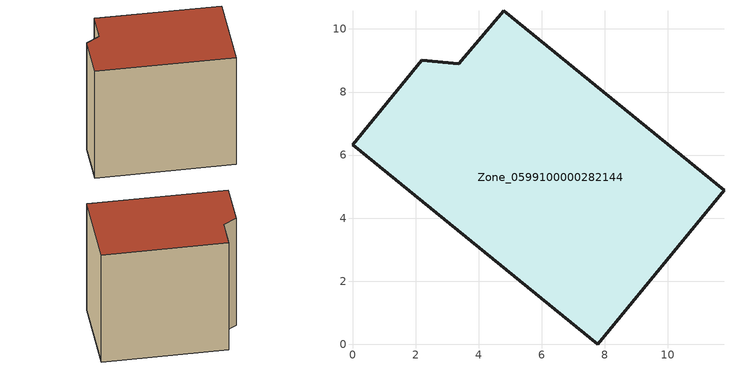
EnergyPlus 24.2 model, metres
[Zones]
Zone_0599100000282144
 floor ground (C_G): 7.77,0 0,6.32 2.2,9 3.37,8.89 4.79,10.58 11.78,4.88 z0
 wall outside (C_F): 7.77,0 11.78,4.88 4.79,10.58 3.37,8.89 2.2,9 0,6.32 7.77,0 z0:9.17
 roof outside (C_R): 0,6.32 7.77,0 11.78,4.88 4.79,10.58 3.37,8.89 2.2,9 z9.17
[BUILDING]
Pand.0599100000282144: North Axis=0; Terrain=City; Loads Convergence Tolerance Value=0.04; Temperature Convergence Tolerance Value=0.4; Solar Distribution=FullExterior; Maximum Number of Warmup Days=25; Minimum Number of Warmup Days=1
[Site:Location]
Rotterdam.The.Hague.AP_ZH_NLD Design_Conditions: Latitude=51.96; Longitude=4.45; Time Zone=1; Elevation=-4.5
[SITE:GROUNDTEMPERATURE:BUILDINGSURFACE]
18, 18, 18, 18, 18, 18, 18, 18, 18, 18, 18, 18
[MATERIAL] Thermal Absorptance=0.9; Solar Absorptance=0.7; Visible Absorptance=0.7
Name | Roughness | Thickness | Conductivity | Density | Specific Heat
G.TI.1946 | MediumSmooth | 0.15 | 1 | 540 | 1210
F.TI.1946 | Rough | 0.3 | 0.857143 | 1920 | 840
R.TI.1946 | MediumRough | 0.2 | 0.1 | 1500 | 1000
[CONSTRUCTION]
C_G: G.TI.1946
C_F: F.TI.1946
C_R: R.TI.1946
[ZONE]
Zone_0599100000282144: Type=1; Multiplier=1; Ceiling Height=Autocalculate; Volume=Autocalculate; Floor Area=autocalculate; Part of Total Floor Area=Yes
[ZONEINFILTRATION:DESIGNFLOWRATE]
Infil_Zone_0599100000282144: Zone or ZoneList or Space or SpaceList=Zone_0599100000282144; Schedule=AlwaysOn; Design Flow Rate Calculation Method=Flow/Area; Flow Rate per Floor Area=0.003; Constant Term Coefficient=1; Temperature Term Coefficient=0; Velocity Term Coefficient=0; Velocity Squared Term Coefficient=0
[HVACTEMPLATE:ZONE:IDEALLOADSAIRSYSTEM]
Zone_0599100000282144: Maximum Heating Supply Air Temperature=50; Minimum Cooling Supply Air Temperature=13; Maximum Heating Supply Air Humidity Ratio=0.0156; Minimum Cooling Supply Air Humidity Ratio=0.0077; Heating Limit=NoLimit; Cooling Limit=NoLimit; Dehumidification Control Type=ConstantSensibleHeatRatio; Cooling Sensible Heat Ratio=0.7; Dehumidification Setpoint=60; Humidification Control Type=None; Humidification Setpoint=30; Outdoor Air Method=None; Outdoor Air Flow Rate per Person=0.00944; Outdoor Air Flow Rate per Zone Floor Area=0; Outdoor Air Flow Rate per Zone=0; Demand Controlled Ventilation Type=None; Outdoor Air Economizer Type=NoEconomizer; Heat Recovery Type=None; Sensible Heat Recovery Effectiveness=0.7; Latent Heat Recovery Effectiveness=0.65
[ZONECONTROL:THERMOSTAT]
ThermostatControl_Zone_0599100000282144: Zone or ZoneList=Zone_0599100000282144; Control Type Schedule=DualSetpointControlType; Control 1=Thermostat_Zone_0599100000282144; Temperature Difference Between Cutout And Setpoint=0
[THERMOSTATSETPOINT:DUALSETPOINT]
Thermostat_Zone_0599100000282144: Heating Setpoint Temperature Schedule=HeatingSetpoint_Zone_0599100000282144; Cooling Setpoint Temperature Schedule=CoolingSetpoint_Zone_0599100000282144
[SCHEDULE:COMPACT]
HeatingSetpoint_Zone_0599100000282144: Through: 12/31, For: AllDays, Until: 24:00, 21
CoolingSetpoint_Zone_0599100000282144: Through: 12/31, For: AllDays, Until: 24:00, 24
DualSetpointControlType: Through: 12/31, For: AllDays, Until: 24:00, 4
AlwaysOn: Through: 12/31, For: AllDays, Until: 24:00, 1
